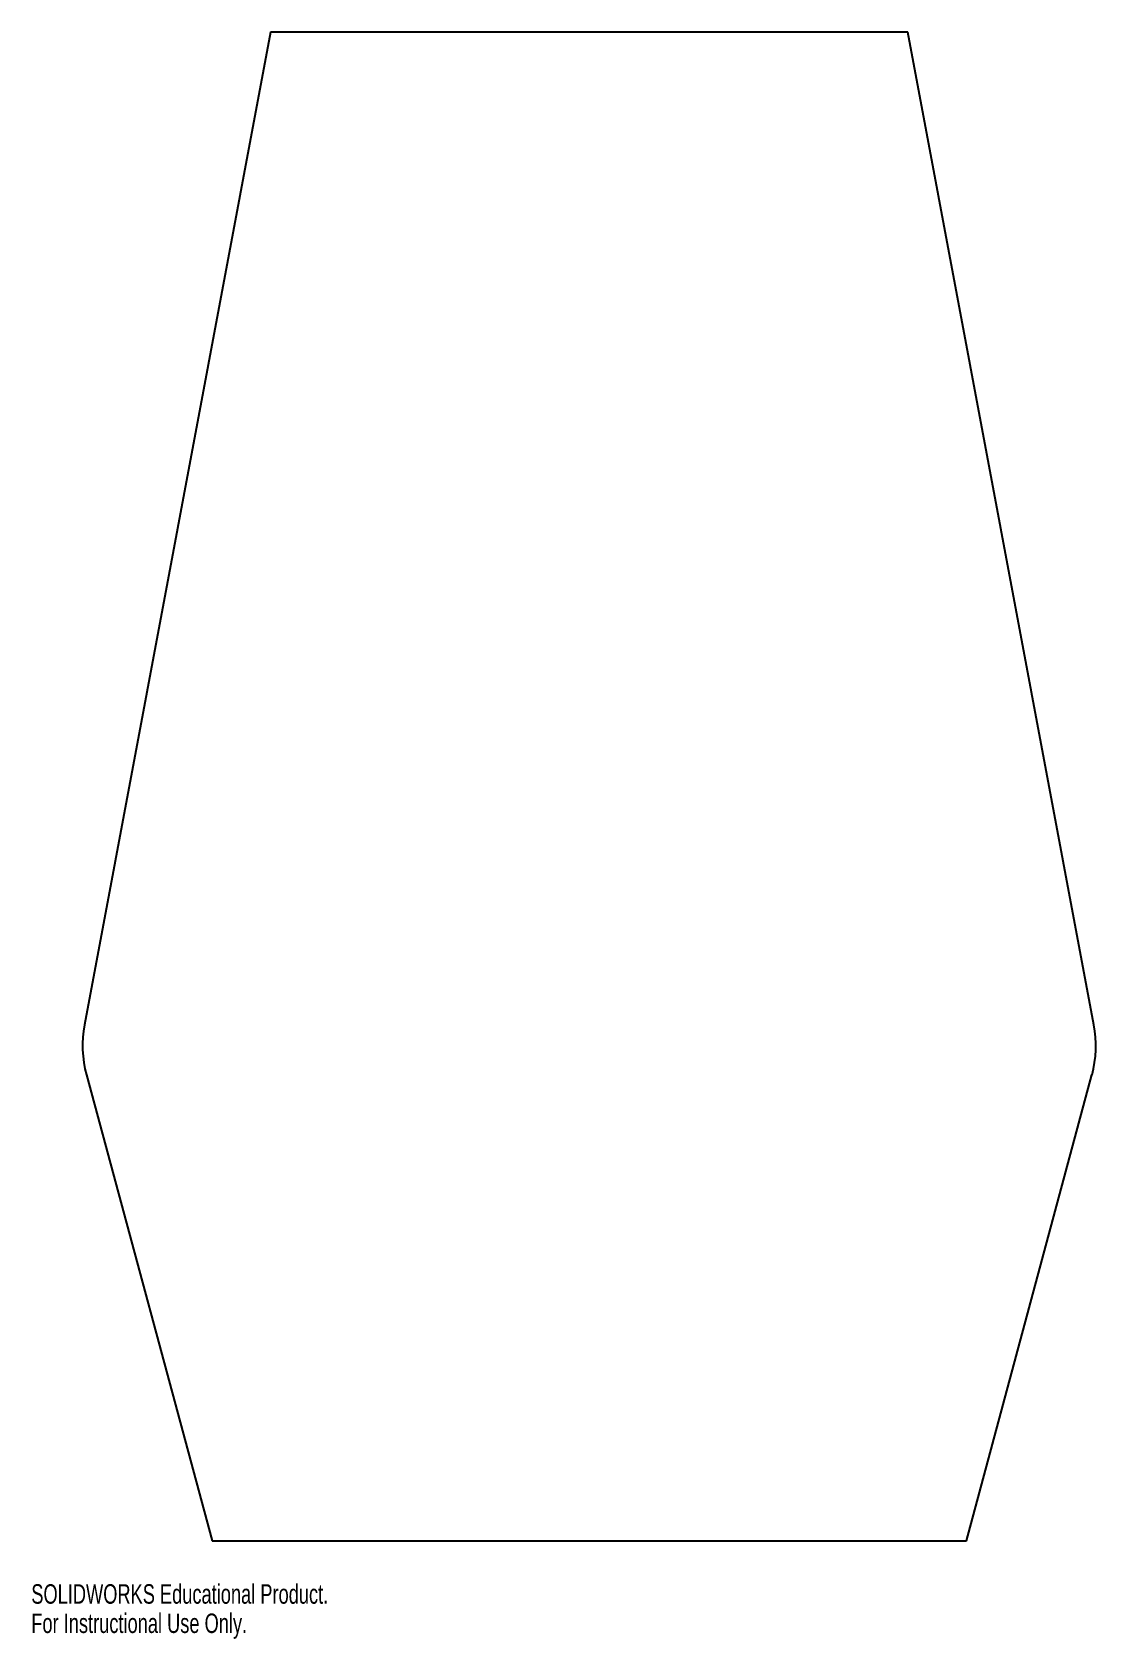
# Model space of a CAD drawing. Header units: millimetres. Extents: x 1 to 945, y 0 to 1427.
import ezdxf

# ---------------------------------------------------------------- set-up
doc = ezdxf.new("R2010")
doc.units = ezdxf.units.MM
doc.styles.add('SLDTEXTSTYLE0', font='TXT', dxfattribs={"width": 0.7})

msp = doc.modelspace()

# ---------------------------------------------------------------- linework, layer by layer
at = {"color": 7, "linetype": 'Continuous', "lineweight": 25}
for p, q in [((212.5, 1426.7), (47.2, 545.1)), ((778.5, 1426.7), (212.5, 1426.7)), ((943.8, 545.1), (778.5, 1426.7)), ((48.9, 500.7), (160.5, 86.7)), ((830.5, 86.7), (942, 500.7)), ((160.5, 86.7), (830.5, 86.7))]:
    msp.add_line(p, q, dxfattribs=at)
for centre, start, end in [((145.5, 526.7), 169.3803, 195.0813), ((845.5, 526.7), 344.9187, 10.6197)]:
    msp.add_arc(centre, 100, start, end, dxfattribs=at)

# ---------------------------------------------------------------- texts
at = {"color": 7, "linetype": 'Continuous', "char_height": 17.3, "attachment_point": 1, "style": 'SLDTEXTSTYLE0'}
for s, insert in [('SOLIDWORKS Educational Product.', (0, 48.3)), ('For Instructional Use Only.', (0, 22.3))]:
    msp.add_mtext(s, dxfattribs=dict(at, insert=insert))

doc.saveas('drawing.dxf')
